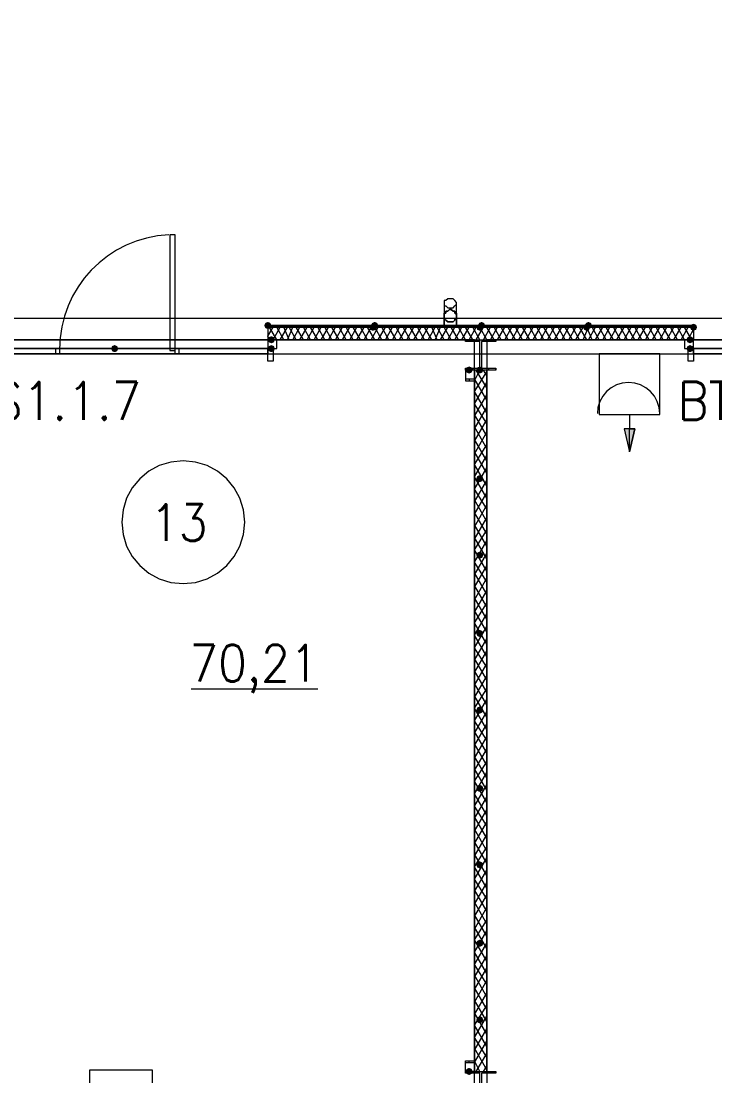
# Model space of a CAD drawing. Header units: millimetres. Extents: x 0 to 420, y 0 to 297.
# Drawn here: x 206.82 to 223.31, y 204.7 to 229.78 of the extents above; entities that cross this region are included whole.
import ezdxf

# ---------------------------------------------------------------- set-up
doc = ezdxf.new("R2010")
doc.units = ezdxf.units.MM
doc.styles.get("Standard").update_dxf_attribs({"font": 'STANDARD'})

msp = doc.modelspace()

# ---------------------------------------------------------------- hatches: boundary and pattern name
for color, points in [(254, [(212.767333, 222.546333), (212.742462, 222.486537), (212.682667, 222.461667), (212.622871, 222.486537), (212.598, 222.546333), (212.622871, 222.606129), (212.682667, 222.631), (212.742462, 222.606129)]), (254, [(215.265, 222.504), (215.240129, 222.444204), (215.180333, 222.419333), (215.120538, 222.444204), (215.095667, 222.504), (215.120537, 222.563796), (215.180333, 222.588667), (215.240129, 222.563796)]), (254, [(215.307333, 222.546333), (215.282462, 222.486537), (215.222667, 222.461667), (215.162871, 222.486537), (215.138, 222.546333), (215.162871, 222.606129), (215.222667, 222.631), (215.282462, 222.606129)]), (254, [(217.805, 222.504), (217.780129, 222.444204), (217.720333, 222.419333), (217.660538, 222.444204), (217.635667, 222.504), (217.660537, 222.563796), (217.720333, 222.588667), (217.780129, 222.563796)]), (254, [(217.805, 222.504), (217.780129, 222.444204), (217.720333, 222.419333), (217.660538, 222.444204), (217.635667, 222.504), (217.660537, 222.563796), (217.720333, 222.588667), (217.780129, 222.563796)]), (254, [(217.847333, 222.546333), (217.822462, 222.486537), (217.762667, 222.461667), (217.702871, 222.486537), (217.678, 222.546333), (217.702871, 222.606129), (217.762667, 222.631), (217.822462, 222.606129)]), (254, [(217.847333, 222.546333), (217.822462, 222.486537), (217.762667, 222.461667), (217.702871, 222.486537), (217.678, 222.546333), (217.702871, 222.606129), (217.762667, 222.631), (217.822462, 222.606129)]), (254, [(220.345, 222.504), (220.320129, 222.444204), (220.260333, 222.419333), (220.200538, 222.444204), (220.175667, 222.504), (220.200537, 222.563796), (220.260333, 222.588667), (220.320129, 222.563796)]), (254, [(220.387333, 222.546333), (220.362462, 222.486537), (220.302667, 222.461667), (220.242871, 222.486537), (220.218, 222.546333), (220.242871, 222.606129), (220.302667, 222.631), (220.362462, 222.606129)]), (254, [(222.885, 222.504), (222.860129, 222.444204), (222.800333, 222.419333), (222.740538, 222.444204), (222.715667, 222.504), (222.740537, 222.563796), (222.800333, 222.588667), (222.860129, 222.563796)]), (7, [(212.852, 222.207667), (212.827129, 222.147871), (212.767333, 222.123), (212.707538, 222.147871), (212.682667, 222.207667), (212.707537, 222.267462), (212.767333, 222.292333), (212.827129, 222.267463)]), (7, [(222.800333, 222.207667), (222.775462, 222.147871), (222.715667, 222.123), (222.655871, 222.147871), (222.631, 222.207667), (222.655871, 222.267462), (222.715667, 222.292333), (222.775462, 222.267463)]), (7, [(209.126667, 221.996), (209.101796, 221.936204), (209.042, 221.911333), (208.982204, 221.936204), (208.957333, 221.996), (208.982204, 222.055796), (209.042, 222.080667), (209.101796, 222.055796)]), (7, [(209.126667, 221.996), (209.101796, 221.936204), (209.042, 221.911333), (208.982204, 221.936204), (208.957333, 221.996), (208.982204, 222.055796), (209.042, 222.080667), (209.101796, 222.055796)]), (7, [(212.852, 221.996), (212.827129, 221.936204), (212.767333, 221.911333), (212.707538, 221.936204), (212.682667, 221.996), (212.707537, 222.055796), (212.767333, 222.080667), (212.827129, 222.055796)]), (7, [(222.800333, 221.996), (222.775462, 221.936204), (222.715667, 221.911333), (222.655871, 221.936204), (222.631, 221.996), (222.655871, 222.055796), (222.715667, 222.080667), (222.775462, 222.055796)]), (7, [(217.551, 221.488), (217.526129, 221.428204), (217.466333, 221.403333), (217.406538, 221.428204), (217.381667, 221.488), (217.406537, 221.547796), (217.466333, 221.572667), (217.526129, 221.547796)]), (7, [(217.805, 221.488), (217.780129, 221.428204), (217.720333, 221.403333), (217.660538, 221.428204), (217.635667, 221.488), (217.660537, 221.547796), (217.720333, 221.572667), (217.780129, 221.547796)]), (7, [(217.805, 218.905667), (217.780129, 218.845871), (217.720333, 218.821), (217.660538, 218.845871), (217.635667, 218.905667), (217.660537, 218.965462), (217.720333, 218.990333), (217.780129, 218.965463)]), (7, [(217.805, 217.085333), (217.780129, 217.025537), (217.720333, 217.000667), (217.660538, 217.025537), (217.635667, 217.085333), (217.660537, 217.145129), (217.720333, 217.17), (217.780129, 217.145129)]), (7, [(217.805, 215.222667), (217.780129, 215.162871), (217.720333, 215.138), (217.660538, 215.162871), (217.635667, 215.222667), (217.660537, 215.282462), (217.720333, 215.307333), (217.780129, 215.282463)]), (7, [(217.805, 213.402333), (217.780129, 213.342537), (217.720333, 213.317667), (217.660538, 213.342537), (217.635667, 213.402333), (217.660537, 213.462129), (217.720333, 213.487), (217.780129, 213.462129)]), (7, [(217.805, 211.539667), (217.780129, 211.479871), (217.720333, 211.455), (217.660538, 211.479871), (217.635667, 211.539667), (217.660537, 211.599462), (217.720333, 211.624333), (217.780129, 211.599463)]), (7, [(217.805, 209.719333), (217.780129, 209.659538), (217.720333, 209.634667), (217.660538, 209.659538), (217.635667, 209.719333), (217.660537, 209.779129), (217.720333, 209.804), (217.780129, 209.779129)]), (7, [(217.805, 207.856667), (217.780129, 207.796871), (217.720333, 207.772), (217.660538, 207.796871), (217.635667, 207.856667), (217.660537, 207.916462), (217.720333, 207.941333), (217.780129, 207.916463)]), (7, [(217.805, 206.036333), (217.780129, 205.976537), (217.720333, 205.951667), (217.660538, 205.976537), (217.635667, 206.036333), (217.660537, 206.096129), (217.720333, 206.121), (217.780129, 206.096129)]), (7, [(217.551, 204.808667), (217.526129, 204.748871), (217.466333, 204.724), (217.406538, 204.748871), (217.381667, 204.808667), (217.406537, 204.868462), (217.466333, 204.893333), (217.526129, 204.868463)])]:
    msp.add_hatch(color=color).paths.add_polyline_path(points, flags=0)
h = msp.add_hatch(color=7)
h.paths.add_polyline_path([(217.720333, 222.546333), (212.682667, 222.546333), (217.720333, 222.504)], flags=0)
h.paths.add_polyline_path([(212.682667, 222.546333), (217.720333, 222.504), (212.682667, 222.504)], flags=0)
h = msp.add_hatch(color=7)
h.paths.add_polyline_path([(222.800333, 222.546333), (217.762667, 222.546333), (222.800333, 222.504)], flags=0)
h.paths.add_polyline_path([(217.762667, 222.546333), (222.800333, 222.504), (217.762667, 222.504)], flags=0)
h = msp.add_hatch(color=6)
h.paths.add_polyline_path([(221.403333, 220.091), (221.276333, 219.540667), (221.276333, 220.091)], flags=0)
h.paths.add_polyline_path([(221.276333, 219.540667), (221.276333, 220.091), (221.149333, 220.091)], flags=0)

# ---------------------------------------------------------------- linework, layer by layer
at = {"color": 7, "lineweight": 0}
for points in [[(113.03, 231.351667), (374.65, 231.351667), (374.65, 222.715667), (113.03, 222.715667)], [(210.481333, 224.705333), (210.354333, 224.705333), (210.354333, 221.953667), (210.481333, 221.953667)], [(217.17, 223.054333), (217.17, 223.096667), (217.127667, 223.139), (217.085333, 223.181333), (217.043, 223.181333), (217.000667, 223.181333), (216.958333, 223.181333), (216.916, 223.139), (216.873667, 223.139), (216.873667, 223.096667), (216.873667, 223.054333), (216.873667, 223.012), (216.916, 223.012), (216.958333, 222.969667), (217.000667, 222.969667), (217.043, 222.969667), (217.085333, 222.969667), (217.127667, 223.012)], [(217.297, 222.546333), (217.17, 222.546333), (217.17, 222.758), (217.17, 222.800333), (217.17, 222.842667), (217.127667, 222.842667), (217.127667, 222.885), (217.085333, 222.885), (217.043, 222.927333), (217.000667, 222.927333), (216.958333, 222.885), (216.916, 222.885), (216.916, 222.842667), (216.873667, 222.842667), (216.873667, 222.800333), (216.873667, 222.758), (216.873667, 222.546333), (216.746667, 222.546333), (216.873667, 222.546333), (216.873667, 222.758), (216.873667, 222.800333), (216.873667, 222.842667), (216.916, 222.842667), (216.916, 222.885), (216.958333, 222.885), (217.000667, 222.927333), (217.043, 222.927333), (217.085333, 222.885), (217.127667, 222.885), (217.127667, 222.842667), (217.17, 222.800333), (217.17, 222.758), (217.17, 222.546333), (217.297, 222.546333), (217.17, 222.546333), (217.17, 222.758), (217.17, 222.800333), (217.17, 222.842667), (217.127667, 222.842667), (217.127667, 222.885), (217.085333, 222.885), (217.043, 222.927333), (217.000667, 222.927333), (216.958333, 222.885), (216.916, 222.885), (216.916, 222.842667), (216.873667, 222.842667), (216.873667, 222.800333), (216.873667, 222.758), (216.873667, 222.546333), (216.746667, 222.546333), (216.873667, 222.546333), (216.873667, 222.758), (216.873667, 222.800333), (216.873667, 222.842667), (216.916, 222.842667), (216.916, 222.885), (216.958333, 222.885), (217.000667, 222.927333), (217.043, 222.927333), (217.085333, 222.885), (217.127667, 222.885), (217.127667, 222.842667), (217.17, 222.800333), (217.17, 222.758), (217.17, 222.546333), (217.297, 222.546333), (217.17, 222.546333), (217.17, 222.758), (217.17, 222.800333), (217.127667, 222.842667), (217.127667, 222.885), (217.085333, 222.885), (217.043, 222.927333), (217.000667, 222.927333), (216.958333, 222.885), (216.916, 222.885), (216.916, 222.842667), (216.873667, 222.842667), (216.873667, 222.800333), (216.873667, 222.758), (216.873667, 222.546333), (216.746667, 222.546333), (216.873667, 222.546333), (216.873667, 222.758), (216.873667, 222.800333), (216.873667, 222.842667), (216.916, 222.842667), (216.916, 222.885), (216.958333, 222.885), (217.000667, 222.927333), (217.043, 222.927333), (217.085333, 222.885), (217.127667, 222.885), (217.127667, 222.842667), (217.17, 222.842667), (217.17, 222.800333), (217.17, 222.758), (217.17, 222.546333)], [(217.17, 222.758), (217.17, 222.715667), (217.127667, 222.715667), (217.127667, 222.673333), (217.085333, 222.631), (217.043, 222.631), (217.000667, 222.631), (216.958333, 222.631), (216.916, 222.673333), (216.873667, 222.715667), (216.873667, 222.758), (216.873667, 222.800333), (216.873667, 222.842667), (216.916, 222.842667), (216.916, 222.885), (216.958333, 222.885), (217.000667, 222.927333), (217.043, 222.927333), (217.085333, 222.885), (217.127667, 222.885), (217.127667, 222.842667), (217.17, 222.800333), (217.17, 222.758), (217.17, 222.800333), (217.127667, 222.842667), (217.127667, 222.885), (217.085333, 222.885), (217.043, 222.927333), (217.000667, 222.927333), (216.958333, 222.885), (216.916, 222.885), (216.916, 222.842667), (216.873667, 222.842667), (216.873667, 222.800333), (216.873667, 222.758), (216.873667, 222.715667), (216.916, 222.673333), (216.958333, 222.631), (217.000667, 222.631), (217.043, 222.631), (217.085333, 222.631), (217.127667, 222.673333), (217.127667, 222.715667), (217.17, 222.715667)], [(216.873667, 222.758), (216.873667, 222.715667), (216.916, 222.673333), (216.958333, 222.631), (217.000667, 222.631), (217.043, 222.631), (217.085333, 222.631), (217.127667, 222.673333), (217.127667, 222.715667), (217.17, 222.715667), (217.17, 222.758), (217.17, 222.800333), (217.127667, 222.842667), (217.127667, 222.885), (217.085333, 222.885), (217.043, 222.927333), (217.000667, 222.927333), (216.958333, 222.885), (216.916, 222.885), (216.916, 222.842667), (216.873667, 222.842667), (216.873667, 222.800333)], [(100.922667, 105.029), (386.715, 105.029), (386.715, 222.715667), (100.922667, 222.715667)], [(217.720333, 222.546333), (212.682667, 222.546333), (217.720333, 222.504)], [(212.682667, 222.546333), (217.720333, 222.504), (212.682667, 222.504)], [(212.682667, 222.504), (217.720333, 222.504), (217.720333, 222.546333), (212.682667, 222.546333)], [(212.682667, 222.504), (217.720333, 222.504), (217.720333, 222.546333), (212.682667, 222.546333)], [(222.800333, 222.546333), (217.762667, 222.546333), (222.800333, 222.504)], [(217.762667, 222.546333), (222.800333, 222.504), (217.762667, 222.504)], [(222.800333, 222.546333), (217.762667, 222.546333), (217.762667, 222.504), (222.800333, 222.504)], [(222.800333, 222.546333), (217.762667, 222.546333), (217.762667, 222.504), (222.800333, 222.504)], [(217.593333, 222.207667), (200.490667, 222.207667), (200.490667, 187.706), (217.593333, 187.706)], [(205.401333, 221.996), (212.682667, 221.996), (212.682667, 221.869), (205.401333, 221.869)], [(207.645, 221.996), (207.729667, 221.996), (207.729667, 221.869), (207.645, 221.869)], [(210.481333, 221.996), (210.566, 221.996), (210.566, 221.869), (210.481333, 221.869)], [(212.682667, 221.996), (212.894333, 221.996), (212.894333, 222.207667), (212.682667, 222.207667), (212.682667, 221.996), (212.894333, 221.996), (212.894333, 222.207667), (212.682667, 222.207667)], [(212.682667, 221.699667), (212.682667, 221.996), (212.809667, 221.996), (212.809667, 221.699667)], [(218.101333, 221.488), (217.381667, 221.488), (217.381667, 221.530333), (217.720333, 221.530333), (217.720333, 222.165333), (217.381667, 222.165333), (217.381667, 222.207667), (218.101333, 222.207667), (218.101333, 222.165333), (217.762667, 222.165333), (217.762667, 221.530333), (218.101333, 221.530333)], [(217.889667, 222.207667), (217.889667, 187.706), (234.992333, 187.706), (234.992333, 222.207667)], [(222.588667, 221.996), (222.800333, 221.996), (222.800333, 222.207667), (222.588667, 222.207667), (222.588667, 221.996), (222.800333, 221.996), (222.800333, 222.207667), (222.588667, 222.207667)], [(222.673333, 221.699667), (222.673333, 221.996), (222.800333, 221.996), (222.800333, 221.699667)], [(222.800333, 221.996), (230.081667, 221.996), (230.081667, 221.869), (222.800333, 221.869)], [(217.593333, 221.488), (217.381667, 221.488), (217.381667, 221.276333), (217.593333, 221.276333), (217.593333, 221.488), (217.381667, 221.488), (217.381667, 221.234), (217.593333, 221.234)], [(217.889667, 204.808667), (217.889667, 221.488), (217.593333, 221.488), (217.593333, 204.808667)], [(217.593333, 204.808667), (217.381667, 204.808667), (217.381667, 205.020333), (217.593333, 205.020333), (217.593333, 204.808667), (217.381667, 204.808667), (217.381667, 205.062667), (217.593333, 205.062667)], [(218.101333, 204.089), (217.381667, 204.089), (217.381667, 204.131333), (217.720333, 204.131333), (217.720333, 204.766333), (217.381667, 204.766333), (217.381667, 204.808667), (218.101333, 204.808667), (218.101333, 204.766333), (217.762667, 204.766333), (217.762667, 204.131333), (218.101333, 204.131333)]]:
    msp.add_lwpolyline(points, close=True, dxfattribs=at)
for points in [[(210.331677, 224.702311), (210.06315, 224.676496), (209.803069, 224.625552), (209.552649, 224.550749), (209.313107, 224.453358), (209.085658, 224.334647), (208.871519, 224.195889), (208.671905, 224.038352), (208.488033, 223.863306), (208.32112, 223.672023), (208.17238, 223.465771), (208.043031, 223.245822), (207.934288, 223.013445), (207.847367, 222.76991), (207.783485, 222.516488), (207.743857, 222.254448), (207.729701, 221.985061)], [(216.873667, 223.054333), (216.873667, 222.758)], [(217.17, 222.758), (217.17, 223.054333)], [(212.682667, 222.504), (217.720333, 222.504), (212.682667, 222.504), (217.720333, 222.546333)], [(212.682667, 222.292333), (212.809667, 222.504)], [(212.682667, 222.504), (212.682667, 222.207667)], [(212.682667, 222.504), (212.682667, 222.207667)], [(222.800333, 222.504), (212.682667, 222.504)], [(212.894333, 222.207667), (212.725, 222.504)], [(212.809667, 222.207667), (212.979, 222.504)], [(213.063667, 222.207667), (212.894333, 222.504)], [(212.979, 222.207667), (213.148333, 222.504)], [(213.190667, 222.207667), (213.063667, 222.504)], [(213.148333, 222.207667), (213.275333, 222.504)], [(213.36, 222.207667), (213.190667, 222.504)], [(213.275333, 222.207667), (213.444667, 222.504)], [(213.529333, 222.207667), (213.36, 222.504)], [(213.444667, 222.207667), (213.614, 222.504)], [(213.698667, 222.207667), (213.529333, 222.504)], [(213.614, 222.207667), (213.783333, 222.504)], [(213.868, 222.207667), (213.698667, 222.504)], [(213.783333, 222.207667), (213.952667, 222.504)], [(214.037333, 222.207667), (213.868, 222.504)], [(213.952667, 222.207667), (214.122, 222.504)], [(214.206667, 222.207667), (214.037333, 222.504)], [(214.122, 222.207667), (214.291333, 222.504)], [(214.376, 222.207667), (214.206667, 222.504)], [(214.291333, 222.207667), (214.460667, 222.504)], [(214.545333, 222.207667), (214.376, 222.504)], [(214.460667, 222.207667), (214.63, 222.504)], [(214.714667, 222.207667), (214.545333, 222.504)], [(214.63, 222.207667), (214.799333, 222.504)], [(214.884, 222.207667), (214.714667, 222.504)], [(214.799333, 222.207667), (214.968667, 222.504)], [(215.053333, 222.207667), (214.884, 222.504)], [(214.968667, 222.207667), (215.138, 222.504)], [(215.222667, 222.207667), (215.053333, 222.504)], [(215.138, 222.207667), (215.307333, 222.504)], [(215.392, 222.207667), (215.222667, 222.504)], [(215.307333, 222.207667), (215.476667, 222.504)], [(215.561333, 222.207667), (215.392, 222.504)], [(215.476667, 222.207667), (215.646, 222.504)], [(215.730667, 222.207667), (215.561333, 222.504)], [(215.646, 222.207667), (215.815333, 222.504)], [(215.9, 222.207667), (215.730667, 222.504)], [(215.815333, 222.207667), (215.984667, 222.504)], [(216.069333, 222.207667), (215.9, 222.504)], [(215.984667, 222.207667), (216.154, 222.504)], [(216.238667, 222.207667), (216.069333, 222.504)], [(216.154, 222.207667), (216.323333, 222.504)], [(216.408, 222.207667), (216.238667, 222.504)], [(216.323333, 222.207667), (216.492667, 222.504)], [(216.577333, 222.207667), (216.408, 222.504)], [(216.492667, 222.207667), (216.662, 222.504)], [(216.704333, 222.207667), (216.577333, 222.504)], [(216.662, 222.207667), (216.789, 222.504)], [(216.873667, 222.207667), (216.704333, 222.504)], [(216.789, 222.207667), (216.958333, 222.504)], [(217.043, 222.207667), (216.873667, 222.504)], [(216.958333, 222.207667), (217.127667, 222.504)], [(217.212333, 222.207667), (217.043, 222.504)], [(217.127667, 222.207667), (217.297, 222.504)], [(217.381667, 222.207667), (217.212333, 222.504)], [(217.297, 222.207667), (217.466333, 222.504)], [(217.551, 222.207667), (217.381667, 222.504)], [(217.466333, 222.207667), (217.635667, 222.504)], [(217.720333, 222.207667), (217.551, 222.504)], [(217.635667, 222.207667), (217.805, 222.504)], [(217.889667, 222.207667), (217.720333, 222.504)], [(217.762667, 222.546333), (222.800333, 222.546333), (217.762667, 222.504), (222.800333, 222.504)], [(217.805, 222.207667), (217.974333, 222.504)], [(218.059, 222.207667), (217.889667, 222.504)], [(217.974333, 222.207667), (218.143667, 222.504)], [(218.228333, 222.207667), (218.059, 222.504)], [(218.143667, 222.207667), (218.313, 222.504)], [(218.397667, 222.207667), (218.228333, 222.504)], [(218.313, 222.207667), (218.482333, 222.504)], [(218.567, 222.207667), (218.397667, 222.504)], [(218.482333, 222.207667), (218.651667, 222.504)], [(218.736333, 222.207667), (218.567, 222.504)], [(218.651667, 222.207667), (218.821, 222.504)], [(218.905667, 222.207667), (218.736333, 222.504)], [(218.821, 222.207667), (218.990333, 222.504)], [(219.075, 222.207667), (218.905667, 222.504)], [(218.990333, 222.207667), (219.159667, 222.504)], [(219.244333, 222.207667), (219.075, 222.504)], [(219.159667, 222.207667), (219.329, 222.504)], [(219.413667, 222.207667), (219.244333, 222.504)], [(219.329, 222.207667), (219.498333, 222.504)], [(219.583, 222.207667), (219.413667, 222.504)], [(219.498333, 222.207667), (219.667667, 222.504)], [(219.752333, 222.207667), (219.583, 222.504)], [(219.667667, 222.207667), (219.837, 222.504)], [(219.921667, 222.207667), (219.752333, 222.504)], [(219.837, 222.207667), (220.006333, 222.504)], [(220.091, 222.207667), (219.921667, 222.504)], [(220.006333, 222.207667), (220.175667, 222.504)], [(220.260333, 222.207667), (220.091, 222.504)], [(220.175667, 222.207667), (220.302667, 222.504)], [(220.387333, 222.207667), (220.260333, 222.504)], [(220.302667, 222.207667), (220.472, 222.504)], [(220.556667, 222.207667), (220.387333, 222.504)], [(220.472, 222.207667), (220.641333, 222.504)], [(220.726, 222.207667), (220.556667, 222.504)], [(220.641333, 222.207667), (220.810667, 222.504)], [(220.895333, 222.207667), (220.726, 222.504)], [(220.810667, 222.207667), (220.98, 222.504)], [(221.064667, 222.207667), (220.895333, 222.504)], [(220.98, 222.207667), (221.149333, 222.504)], [(221.234, 222.207667), (221.064667, 222.504)], [(221.149333, 222.207667), (221.318667, 222.504)], [(221.403333, 222.207667), (221.234, 222.504)], [(221.318667, 222.207667), (221.488, 222.504)], [(221.572667, 222.207667), (221.403333, 222.504)], [(221.488, 222.207667), (221.657333, 222.504)], [(221.742, 222.207667), (221.572667, 222.504)], [(221.657333, 222.207667), (221.826667, 222.504)], [(221.911333, 222.207667), (221.742, 222.504)], [(221.826667, 222.207667), (221.996, 222.504)], [(222.080667, 222.207667), (221.911333, 222.504)], [(221.996, 222.207667), (222.165333, 222.504)], [(222.25, 222.207667), (222.080667, 222.504)], [(222.165333, 222.207667), (222.334667, 222.504)], [(222.419333, 222.207667), (222.25, 222.504)], [(222.334667, 222.207667), (222.504, 222.504)], [(222.588667, 222.207667), (222.419333, 222.504)], [(222.504, 222.207667), (222.673333, 222.504)], [(222.758, 222.207667), (222.588667, 222.504)], [(222.800333, 222.377), (222.758, 222.504)], [(222.800333, 222.504), (222.800333, 222.207667)], [(222.800333, 222.504), (222.800333, 222.207667)], [(212.725, 222.207667), (212.682667, 222.292333)], [(222.673333, 222.207667), (222.800333, 222.461667)], [(205.401333, 222.080667), (205.401333, 222.207667), (209.042, 222.207667)], [(209.042, 221.996), (205.401333, 221.996), (205.401333, 222.080667)], [(209.042, 222.207667), (212.682667, 222.207667), (212.682667, 222.080667)], [(212.682667, 222.080667), (212.682667, 221.996), (209.042, 221.996)], [(212.809667, 222.207667), (222.673333, 222.207667)], [(217.381667, 222.165333), (217.381667, 222.207667)], [(217.551, 222.165333), (217.551, 222.207667)], [(217.720333, 221.488), (217.720333, 222.207667)], [(217.932, 222.165333), (217.932, 222.207667)], [(218.101333, 222.165333), (218.101333, 222.207667)], [(222.800333, 222.080667), (222.800333, 222.207667), (226.441, 222.207667)], [(226.441, 221.996), (222.800333, 221.996), (222.800333, 222.080667)], [(217.381667, 221.488), (217.381667, 221.530333)], [(217.551, 221.488), (217.551, 221.530333)], [(217.593333, 221.234), (217.720333, 221.488)], [(217.889667, 221.064667), (217.635667, 221.488)], [(217.889667, 221.361), (217.805, 221.488)], [(217.932, 221.488), (217.932, 221.530333)], [(218.101333, 221.488), (218.101333, 221.530333)], [(217.466333, 221.276333), (217.466333, 221.234)], [(217.593333, 220.98), (217.889667, 221.445667)], [(217.889667, 220.768333), (217.593333, 221.276333)], [(217.593333, 220.683667), (217.889667, 221.191667)], [(217.889667, 220.472), (217.593333, 220.98)], [(217.593333, 220.387333), (217.889667, 220.895333)], [(217.889667, 220.218), (217.593333, 220.683667)], [(217.593333, 220.091), (217.889667, 220.599)], [(217.889667, 219.921667), (217.593333, 220.429667)], [(217.593333, 219.794667), (217.889667, 220.302667)], [(217.889667, 219.625333), (217.593333, 220.133333)], [(217.593333, 219.498333), (217.889667, 220.006333)], [(217.889667, 219.329), (217.593333, 219.837)], [(217.593333, 219.244333), (217.889667, 219.71)], [(217.889667, 219.032667), (217.593333, 219.540667)], [(212.132333, 217.8685), (212.102661, 218.162844), (212.017561, 218.436996), (211.882905, 218.685083), (211.704566, 218.901232), (211.488416, 219.079572), (211.240329, 219.214228), (210.966177, 219.299328), (210.671833, 219.329), (210.37749, 219.299328), (210.103338, 219.214228), (209.855251, 219.079572), (209.639101, 218.901232), (209.460762, 218.685083), (209.326106, 218.436996), (209.241005, 218.162844), (209.211333, 217.8685)], [(217.593333, 218.948), (217.889667, 219.456)], [(217.889667, 218.736333), (217.593333, 219.244333)], [(217.593333, 218.651667), (217.889667, 219.159667)], [(217.889667, 218.44), (217.593333, 218.948)], [(217.593333, 218.355333), (217.889667, 218.863333)], [(217.889667, 218.186), (217.593333, 218.651667)], [(217.593333, 218.059), (217.889667, 218.567)], [(217.889667, 217.889667), (217.593333, 218.397667)], [(217.593333, 217.762667), (217.889667, 218.270667)], [(217.889667, 217.593333), (217.593333, 218.101333)], [(217.593333, 217.466333), (217.889667, 217.974333)], [(209.211333, 217.8685), (209.241005, 217.574156), (209.326106, 217.300004), (209.460762, 217.051917), (209.639101, 216.835768), (209.855251, 216.657428), (210.103338, 216.522772), (210.37749, 216.437672), (210.671833, 216.408), (210.966177, 216.437672), (211.240329, 216.522772), (211.488416, 216.657428), (211.704566, 216.835768), (211.882905, 217.051917), (212.017561, 217.300004), (212.102661, 217.574156), (212.132333, 217.8685)], [(217.889667, 217.297), (217.593333, 217.805)], [(217.593333, 217.212333), (217.889667, 217.678)], [(217.889667, 217.000667), (217.593333, 217.508667)], [(217.593333, 216.916), (217.889667, 217.424)], [(217.889667, 216.704333), (217.593333, 217.212333)], [(217.593333, 216.619667), (217.889667, 217.127667)], [(217.889667, 216.450333), (217.593333, 216.916)], [(217.593333, 216.323333), (217.889667, 216.831333)], [(217.889667, 216.154), (217.593333, 216.662)], [(217.593333, 216.027), (217.889667, 216.535)], [(217.889667, 215.857667), (217.593333, 216.365667)], [(217.593333, 215.730667), (217.889667, 216.238667)], [(217.889667, 215.561333), (217.593333, 216.069333)], [(217.593333, 215.476667), (217.889667, 215.942333)], [(217.889667, 215.265), (217.593333, 215.773)], [(217.593333, 215.180333), (217.889667, 215.688333)], [(217.889667, 214.968667), (217.593333, 215.476667)], [(217.593333, 214.884), (217.889667, 215.392)], [(217.889667, 214.672333), (217.593333, 215.180333)], [(217.593333, 214.587667), (217.889667, 215.095667)], [(217.889667, 214.418333), (217.593333, 214.884)], [(217.593333, 214.291333), (217.889667, 214.799333)], [(217.889667, 214.122), (217.593333, 214.63)], [(217.593333, 213.995), (217.889667, 214.503)], [(217.889667, 213.825667), (217.593333, 214.333667)], [(217.593333, 213.698667), (217.889667, 214.206667)], [(217.889667, 213.529333), (217.593333, 214.037333)], [(210.862333, 213.910333), (213.868, 213.910333)], [(217.593333, 213.444667), (217.889667, 213.910333)], [(217.889667, 213.233), (217.593333, 213.741)], [(217.593333, 213.148333), (217.889667, 213.656333)], [(217.889667, 212.936667), (217.593333, 213.444667)], [(217.593333, 212.852), (217.889667, 213.36)], [(217.889667, 212.682667), (217.593333, 213.148333)], [(217.593333, 212.555667), (217.889667, 213.063667)], [(217.889667, 212.386333), (217.593333, 212.894333)], [(217.593333, 212.259333), (217.889667, 212.767333)], [(217.889667, 212.09), (217.593333, 212.598)], [(217.593333, 211.963), (217.889667, 212.471)], [(217.889667, 211.793667), (217.593333, 212.301667)], [(217.593333, 211.709), (217.889667, 212.174667)], [(217.889667, 211.497333), (217.593333, 212.005333)], [(217.593333, 211.412667), (217.889667, 211.920667)], [(217.889667, 211.201), (217.593333, 211.709)], [(217.593333, 211.116333), (217.889667, 211.624333)], [(217.889667, 210.904667), (217.593333, 211.412667)], [(217.593333, 210.82), (217.889667, 211.328)], [(217.889667, 210.650667), (217.593333, 211.116333)], [(217.593333, 210.523667), (217.889667, 211.031667)], [(217.889667, 210.354333), (217.593333, 210.862333)], [(217.593333, 210.227333), (217.889667, 210.735333)], [(217.889667, 210.058), (217.593333, 210.566)], [(217.593333, 209.931), (217.889667, 210.439)], [(217.889667, 209.761667), (217.593333, 210.269667)], [(217.593333, 209.677), (217.889667, 210.142667)], [(217.889667, 209.465333), (217.593333, 209.973333)], [(217.593333, 209.380667), (217.889667, 209.888667)], [(217.889667, 209.169), (217.593333, 209.677)], [(217.593333, 209.084333), (217.889667, 209.592333)], [(217.889667, 208.915), (217.593333, 209.380667)], [(217.593333, 208.788), (217.889667, 209.296)], [(217.889667, 208.618667), (217.593333, 209.126667)], [(217.593333, 208.491667), (217.889667, 208.999667)], [(217.889667, 208.322333), (217.593333, 208.830333)], [(217.593333, 208.195333), (217.889667, 208.703333)], [(217.889667, 208.026), (217.593333, 208.534)], [(217.593333, 207.941333), (217.889667, 208.407)], [(217.889667, 207.729667), (217.593333, 208.237667)], [(217.593333, 207.645), (217.889667, 208.153)], [(217.889667, 207.433333), (217.593333, 207.941333)], [(217.593333, 207.348667), (217.889667, 207.856667)], [(217.889667, 207.137), (217.593333, 207.645)], [(217.593333, 207.052333), (217.889667, 207.560333)], [(217.889667, 206.883), (217.593333, 207.348667)], [(217.593333, 206.756), (217.889667, 207.264)], [(217.889667, 206.586667), (217.593333, 207.094667)], [(217.593333, 206.459667), (217.889667, 206.967667)], [(217.889667, 206.290333), (217.593333, 206.798333)], [(217.593333, 206.163333), (217.889667, 206.671333)], [(217.889667, 205.994), (217.593333, 206.502)], [(217.593333, 205.909333), (217.889667, 206.375)], [(217.889667, 205.697667), (217.593333, 206.205667)], [(217.593333, 205.613), (217.889667, 206.121)], [(217.889667, 205.401333), (217.593333, 205.909333)], [(217.593333, 205.316667), (217.889667, 205.824667)], [(217.889667, 205.147333), (217.593333, 205.613)], [(217.593333, 205.020333), (217.889667, 205.528333)], [(217.889667, 204.851), (217.593333, 205.359)], [(217.635667, 204.808667), (217.889667, 205.232)], [(217.466333, 205.020333), (217.466333, 205.062667)], [(217.720333, 204.808667), (217.593333, 205.062667)], [(217.805, 204.808667), (217.889667, 204.935667)], [(208.449334, 204.850999), (209.931001, 204.850999)], [(217.381667, 204.766333), (217.381667, 204.808667)], [(217.551, 204.766333), (217.551, 204.808667)], [(217.720333, 204.089), (217.720333, 204.808667)], [(217.932, 204.766333), (217.932, 204.808667)], [(218.101333, 204.766333), (218.101333, 204.808667)]]:
    msp.add_lwpolyline(points, dxfattribs=at)
at = {"color": 6, "lineweight": 0}
for points in [[(134.704667, 221.869), (354.795667, 221.869), (367.411, 221.869), (367.411, 215.392), (376.851333, 215.392), (379.645333, 215.392), (379.645333, 191.135), (373.168333, 191.135), (373.168333, 163.872333), (372.999, 163.872333), (373.168333, 163.872333), (373.168333, 127.973667), (379.941667, 127.973667), (379.941667, 112.352667), (375.369667, 112.352667), (368.257667, 112.352667), (368.257667, 105.875667), (266.530667, 105.875667), (120.734667, 105.875667)], [(221.996, 220.450833), (221.980949, 220.600137), (221.937782, 220.739199), (221.869477, 220.865041), (221.779015, 220.974682), (221.669374, 221.065144), (221.543533, 221.133448), (221.404471, 221.176616), (221.255167, 221.191667), (221.105863, 221.176616), (220.966801, 221.133448), (220.840959, 221.065144), (220.731318, 220.974682), (220.640856, 220.865041), (220.572552, 220.739199), (220.529384, 220.600137), (220.514333, 220.450833)], [(221.276333, 220.429667), (221.276333, 220.091), (221.149333, 220.091), (221.276333, 219.540667), (221.403333, 220.091), (221.276333, 220.091)]]:
    msp.add_lwpolyline(points, dxfattribs=at)
for points in [[(220.556667, 221.869), (220.556667, 220.429667), (221.996, 220.429667), (221.996, 221.869)], [(221.276333, 219.540667), (221.276333, 220.091), (221.149333, 220.091)], [(221.403333, 220.091), (221.276333, 219.540667), (221.276333, 220.091)]]:
    msp.add_lwpolyline(points, close=True, dxfattribs=at)
at = {"color": 1, "lineweight": 0}
msp.add_lwpolyline([(209.931001, 203.411666), (208.449334, 203.411666), (208.449334, 204.850999), (209.931001, 204.850999)], close=True, dxfattribs=at)

# ---------------------------------------------------------------- texts
at = {"color": 7, "attachment_point": 1}
for s, insert, char_height, width in [('BTS1.1.7', (204.850993, 221.204234), 0.90157, 4.40767536), ('BTS1.1.8', (222.419326, 221.204234), 0.90157, 4.40767536), ('13', (209.88867, 218.29603), 0.872032, 0.872032), ('70,21', (210.82, 214.9517), 0.872032, 2.56764978)]:
    msp.add_mtext(s, dxfattribs=dict(at, insert=insert, char_height=char_height, width=width))

doc.saveas('drawing.dxf')
